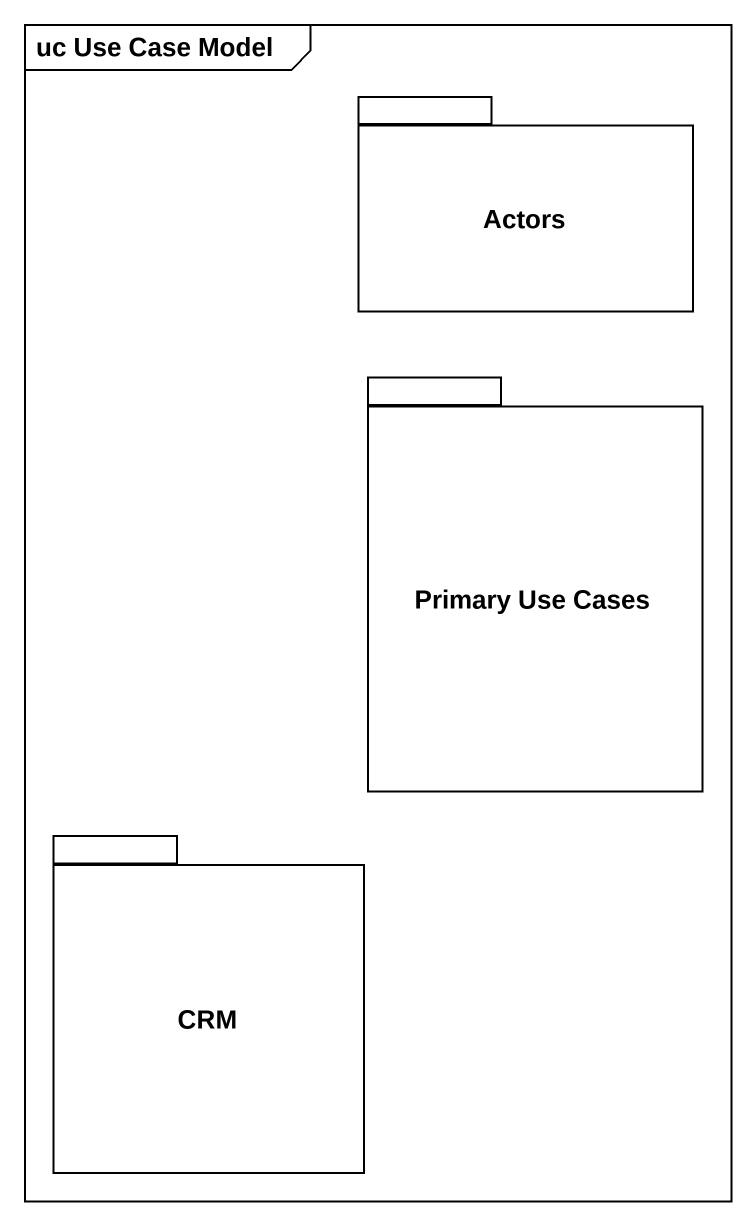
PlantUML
@startuml
mainframe uc Use Case Model
package Actors {
}
package "Primary Use Cases" as Primary_Use_Cases {
}
package CRM {
}
@enduml
